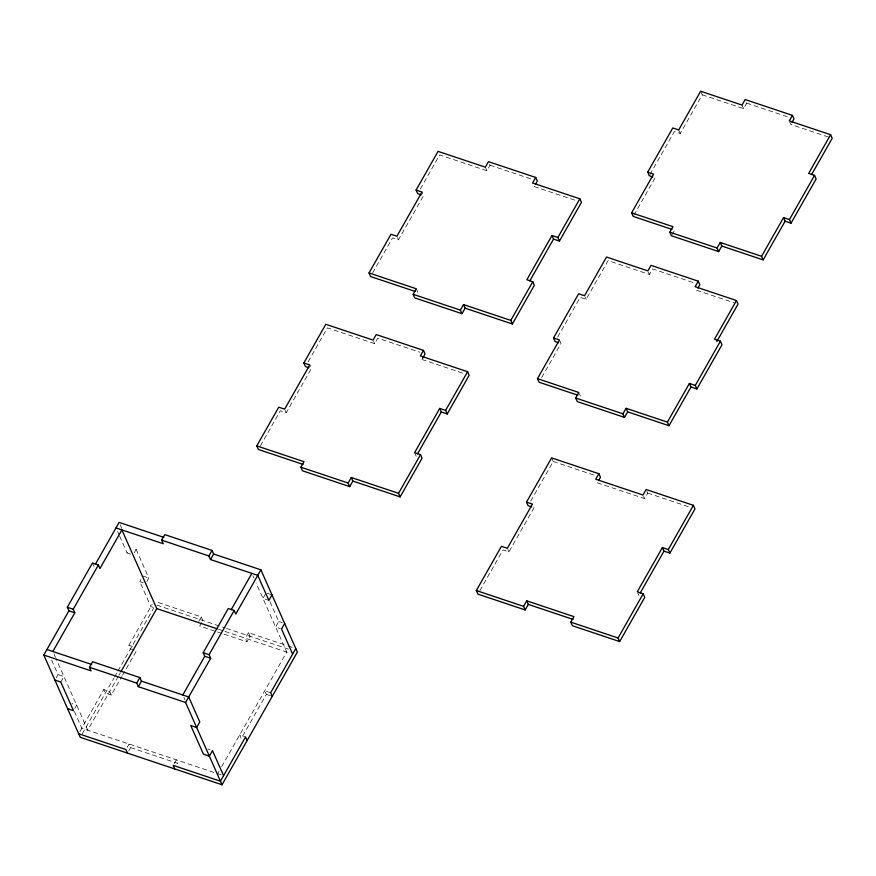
<?xml version="1.0" encoding="UTF-8"?>
<svg xmlns="http://www.w3.org/2000/svg" width="876" height="876" viewBox="0 0 876 876"><rect width="100%" height="100%" fill="white"/><g stroke="black" fill="none" stroke-linecap="round" stroke-linejoin="round"><path stroke-width="0.66" stroke-dasharray="4.38 3.29" d="M56.152 677.882L58.035 674.564L51.169 659.059M130.623 554.147L127.086 552.964L128.969 549.646M60.805 682.065L63.948 676.535L58.035 674.564M134.247 552.723L136.13 549.416L132.583 548.223M153.223 607.418L150.869 606.63L139.766 581.587L141.025 579.375M74.745 708.476L76.628 705.158L71.898 703.581M146.927 581.346L148.81 578.04L136.13 549.416M79.935 731.548L103.784 689.532L109.697 691.514L111.285 695.095L121.852 676.469M134.028 650.08L130.48 648.897L128.892 645.316L152.117 604.418M82.245 733.847L113.968 677.991M114.57 676.929L117.264 672.166M117.931 671.005L153.607 608.174M118.282 676.382L87.731 730.201L56.02 658.642M118.95 675.221L120.264 672.899M122.509 675.308L136.393 650.879M260.358 445.939L280.331 410.767L286.244 412.749L311.352 368.522L309.765 364.953M308.1 361.865L327.405 327.865L374.665 343.677L377.808 338.147L419.954 352.251M372.607 273.027L392.579 237.856L398.481 239.827L423.59 195.611L422.002 192.03M420.349 188.942L439.653 154.942L486.914 170.754L490.045 165.225L488.458 161.655M127.195 747.359L129.079 744.042L130.655 747.611L177.916 763.423L176.328 759.853L173.196 765.372M198.753 621.336L201.261 616.912L155.282 601.527M128.772 750.929L130.655 747.611M201.589 622.705L199.706 626.022L216.306 631.574M265.45 593.994L262.942 598.418L268.855 600.388M248.51 632.724L245.379 638.254L246.966 641.834L250.098 636.304L248.51 632.724L286.835 645.546M269.939 601.604L278.765 621.511L275.622 627.041L280.353 628.618M217.675 773.683L219.011 771.34M221.672 766.653L286.726 652.083L256.077 582.912M270.662 692.752L264.76 690.781L266.337 694.35L241.239 738.567L239.652 734.997L245.554 736.968M557.749 336.91L580.219 297.347L586.121 299.318L608.097 260.632L649.445 274.462L652.576 268.932L694.723 283.036M649.926 174.576L674.367 131.531L680.28 133.502L702.245 94.816L700.658 91.235M541.707 377.534L561.012 343.534L559.961 341.147M633.863 215.244L655.171 177.719M672.034 234.669L674.553 230.246M702.245 94.816L743.593 108.646L746.735 103.116L745.148 99.546M479.873 590.632L502.999 549.909L508.912 551.88L534.021 507.664L531.655 506.875M530.757 501.039L553.216 461.477L551.628 457.896M597.333 482.807L644.594 498.619L647.725 493.1L646.149 489.52M746.735 103.116L788.882 117.22M828.324 136.995L790.853 124.458L789.791 122.071M490.045 165.225L532.192 179.328M534.163 186.566L577.591 201.097M696.694 290.274L734.176 302.811M421.925 359.478L463.273 373.318M553.216 461.477L595.362 475.58M647.725 493.1L689.872 507.193M267.268 593.282L271.987 594.87M142.908 576.058L148.81 578.04M278.765 621.511L282.313 622.694M139.766 581.587L143.314 582.77M288.105 645.973L293.219 647.682M156.87 605.108L225.187 627.961M226.468 628.399L288.412 649.116M218.551 629.275L223.665 630.983M224.946 631.41L290.274 653.266M217.587 632.001L222.69 633.709M223.971 634.136L246.966 641.834M128.892 645.316L132.44 646.51M266.337 694.35L272.25 696.332M111.285 695.095L105.372 693.113L103.784 689.532M207.765 749.035L210.131 749.823M221.223 774.866L81.818 728.23L74.416 711.531M742.005 105.065L743.593 108.646M678.692 129.922L680.28 133.502M648.382 272.075L649.445 274.462M585.069 296.931L586.121 299.318M643.532 496.232L644.594 498.619M485.326 167.174L486.914 170.754M579.343 393.674L580.394 396.061M637.805 592.975L638.867 595.362M397.43 237.44L398.481 239.827M416.275 288.773L417.863 292.354M507.85 549.504L508.912 551.88M373.614 341.29L374.665 343.677M414.611 452.64L416.199 456.221M285.182 410.362L286.244 412.749M252.901 575.762L253.963 578.138M201.261 616.912L202.849 620.493M120.176 524.779L121.764 528.348M117.57 531.491L119.158 535.072M119.683 536.265L127.086 552.964M183.861 697.351L184.913 699.738M92.429 563.027L94.017 566.608M53.907 653.879L55.484 657.46"/><path stroke-width="1.31" d="M52.845 651.492L74.81 612.806L68.908 610.824L67.321 607.243L92.429 563.027L98.342 565.009L99.919 568.579L121.895 529.892L156.771 608.612L217.281 628.848M115.982 527.921L163.243 543.733L161.655 540.153L164.797 534.623L212.047 550.435L213.635 554.015L260.895 569.827L297.358 652.116L222.033 784.765L80.263 737.329L43.8 655.04L68.908 610.824M95.342 564.264L119.125 522.392L163.823 537.349M74.81 612.806L73.234 609.225L98.342 565.009M43.8 655.04L91.06 670.852L89.472 667.271L92.604 661.752L139.864 677.553L141.452 681.134L188.701 696.946L199.805 721.988L196.662 727.518L190.76 725.547L203.44 754.159L209.353 756.141L212.485 750.612L223.588 775.654M120.932 671.728L156.771 608.612M303.041 464.4L258.365 449.454L256.777 445.884L278.743 407.187L284.656 409.169L309.765 364.953L303.852 362.971L325.828 324.284L373.077 340.096L376.22 334.566L423.48 350.378L425.057 353.959L422.55 358.372M415.312 291.5L370.614 276.542L369.026 272.962L390.992 234.275L396.894 236.246L422.002 192.03L416.1 190.059L438.066 151.362L485.326 167.174L488.458 161.655L535.718 177.456L537.306 181.036L535.422 184.354M222.033 784.765L185.57 702.475L138.309 686.664L136.722 683.083L139.864 677.553M271.987 594.87L268.855 600.388L257.752 575.346L210.492 559.534L208.915 555.964L212.047 550.435M138.309 686.664L141.452 681.134M210.492 559.534L213.635 554.015M349.743 486.607L348.155 483.026L351.287 477.497L352.875 481.077L349.743 486.607L302.483 470.795L300.895 467.215L304.038 461.696L256.777 445.884M185.57 702.475L210.678 658.259L204.765 656.277L203.188 652.708L228.286 608.481L234.199 610.462L235.786 614.043L260.895 569.827M182.799 694.975L204.765 656.277M231.209 609.718L251.85 573.375M461.98 313.696L460.393 310.115L463.535 304.585L465.123 308.166L461.98 313.696L414.731 297.884L413.144 294.303L416.275 288.773L369.026 272.962M210.678 658.259L209.09 654.679L234.199 610.462M423.48 350.378L420.338 355.908L467.598 371.72L469.175 375.289L447.209 413.987L441.307 412.005L439.719 408.424L414.611 452.64L420.513 454.622L422.101 458.203L400.135 496.889L352.875 481.077M535.718 177.456L532.575 182.985L579.835 198.797L581.423 202.378L559.457 241.064L553.544 239.093L551.957 235.513L526.848 279.729L532.761 281.711L534.349 285.28L512.372 323.978L465.123 308.166M284.667 623.493L281.535 629.012L292.628 654.065M295.77 648.536L270.662 692.752L272.25 696.332M417.513 453.899L441.307 412.005M400.135 496.889L398.547 493.308L420.513 454.622M447.209 413.987L445.621 410.406L467.598 371.72M529.761 280.977L553.544 239.093M512.372 323.978L510.796 320.397L532.761 281.711M559.457 241.064L557.87 237.484L579.835 198.797M558.658 342.746L555.11 341.563L553.523 337.983L578.631 293.767L584.544 295.738L606.51 257.051L647.857 270.881L650.999 265.362L698.249 281.163L699.836 284.744L697.953 288.062M652.806 176.93L649.258 175.748L647.682 172.167L672.79 127.951L678.692 129.922L700.658 91.235L742.005 105.065L745.148 99.546L792.408 115.358L793.985 118.928L792.101 122.246M577.81 395.196L539.047 382.221L537.459 378.651L559.435 339.954L553.523 337.983M671.969 229.381L633.206 216.416L631.618 212.835L653.584 174.149L647.682 172.167M624.511 417.392L622.924 413.822L626.066 408.293L627.654 411.873L624.511 417.392L577.262 401.591L575.674 398.011L578.806 392.481L537.459 378.651M718.67 251.587L717.083 248.007L720.225 242.477L721.802 246.057L718.67 251.587L671.41 235.775L669.822 232.195L672.965 226.665L631.618 212.835M525.151 609.937L523.563 606.356L526.706 600.827L528.294 604.407L525.151 609.937L477.891 594.125L476.314 590.544L501.422 546.328L507.324 548.31L532.433 504.094L526.52 502.112L551.628 457.896L598.888 473.708L600.476 477.289L598.593 480.606M698.249 281.163L695.117 286.693L736.464 300.534L738.052 304.103L716.743 341.629M792.408 115.358L789.265 120.877L830.612 134.718L832.2 138.288L811.559 174.642M598.888 473.708L595.746 479.238L643.006 495.05L646.149 489.52L693.398 505.332L694.986 508.901L669.877 553.128L663.975 551.146L662.387 547.566L637.279 591.782L643.181 593.764L644.769 597.344L619.66 641.56L572.411 625.749L570.823 622.168L573.955 616.638L526.706 600.827M689.39 383.436L690.967 387.017L669.001 425.703L667.413 422.123L689.39 383.436L695.292 385.418L696.88 388.988L721.988 344.772L720.4 341.191L714.487 339.22L736.464 300.534M783.538 217.62L785.126 221.201L763.149 259.887L761.572 256.307L783.538 217.62L789.44 219.602L791.028 223.172L816.136 178.956L814.549 175.386L808.647 173.404L830.612 134.718M695.292 385.418L720.4 341.191M789.44 219.602L814.549 175.386M640.181 593.041L663.975 551.146M619.66 641.56L618.073 637.98L643.181 593.764M669.877 553.128L668.289 549.548L693.398 505.332M785.126 221.201L791.028 223.172M720.225 242.477L761.572 256.307M721.802 246.057L763.149 259.887M669.822 232.195L717.083 248.007M551.957 235.513L557.87 237.484M421.225 194.822L417.688 193.64L416.1 190.059M463.535 304.585L510.796 320.397M690.967 387.017L696.88 388.988M413.144 294.303L460.393 310.115M626.066 408.293L667.413 422.123M627.654 411.873L669.001 425.703M575.674 398.011L622.924 413.822M439.719 408.424L445.621 410.406M308.987 367.734L305.439 366.551L303.852 362.971M662.387 547.566L668.289 549.548M531.655 506.875L528.108 505.693L526.52 502.112M351.287 477.497L398.547 493.308M300.895 467.215L348.155 483.026M528.294 604.407L572.992 619.365M476.314 590.544L523.563 606.356M570.823 622.168L618.073 637.98M161.655 540.153L208.915 555.964M67.321 607.243L73.234 609.225M203.188 652.708L209.09 654.679M46.943 649.51L91.608 664.457M89.472 667.271L136.722 683.083M54.903 680.083L60.805 682.065L73.485 710.688L67.583 708.706M78.676 733.76L125.936 749.56L127.524 753.141M247.141 740.548L245.554 736.968L220.445 781.184L173.196 765.372L174.773 768.953"/></g></svg>
